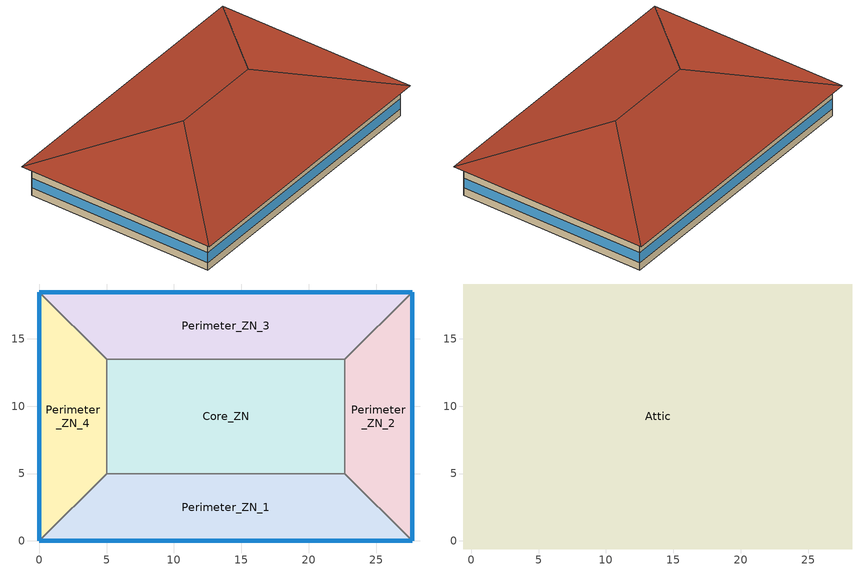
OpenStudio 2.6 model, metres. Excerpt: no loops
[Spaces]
Perimeter_ZN_1
 floor ground: 22.69,5 27.69,0 0,0 5,5 z0
 wall outside: 0,0 27.69,0 z0:3.05
 wall to Perimeter_ZN_4: 5,5 0,0 z0:3.05
 wall to Core_ZN: 22.69,5 5,5 z0:3.05
 wall to Perimeter_ZN_2: 27.69,0 22.69,5 z0:3.05
 window: 0.03,0 27.66,0 z0.76:1.78
Perimeter_ZN_2
 floor ground: 27.69,18.46 27.69,0 22.69,5 22.69,13.46 z0
 wall outside: 27.69,0 27.69,18.46 z0:3.05
 wall to Perimeter_ZN_3: 27.69,18.46 22.69,13.46 z0:3.05
 wall to Core_ZN: 22.69,13.46 22.69,5 z0:3.05
 window: 27.69,0.03 27.69,18.43 z0.76:1.78
Perimeter_ZN_3
 floor ground: 27.69,18.46 22.69,13.46 5,13.46 0,18.46 z0
 wall outside: 27.69,18.46 0,18.46 z0:3.05
 wall to Core_ZN: 5,13.46 22.69,13.46 z0:3.05
 wall to Perimeter_ZN_4: 0,18.46 5,13.46 z0:3.05
 window: 27.66,18.46 0.03,18.46 z0.76:1.78
Perimeter_ZN_4
 floor ground: 0,18.46 5,13.46 5,5 0,0 z0
 wall outside: 0,18.46 0,0 z0:3.05
 wall to Core_ZN: 5,5 5,13.46 z0:3.05
 window: 0,18.43 0,0.03 z0.76:1.78
Core_ZN
 floor ground: 22.69,13.46 22.69,5 5,5 5,13.46 z0
Attic
 floor outside: 28.29,19.06 27.69,18.46 0,18.46 -0.6,19.06 z3.05; -0.6,19.06 0,18.46 0,0 -0.6,-0.6 z3.05; 28.29,19.06 28.29,-0.6 27.69,0 27.69,18.46 z3.05; 27.69,0 28.29,-0.6 -0.6,-0.6 0,0 z3.05
 floor to Perimeter_ZN_4: 0,18.46 5,13.46 5,5 0,0 z3.05
 floor to Perimeter_ZN_1: 22.69,5 27.69,0 0,0 5,5 z3.05
 floor to Perimeter_ZN_2: 27.69,18.46 27.69,0 22.69,5 22.69,13.46 z3.05
 floor to Core_ZN: 22.69,13.46 22.69,5 5,5 5,13.46 z3.05
 floor to Perimeter_ZN_3: 27.69,18.46 22.69,13.46 5,13.46 0,18.46 z3.05
 roof outside: 18.46,9.23,6.33 28.29,-0.6,3.05 28.29,19.06,3.05; 18.46,9.23,6.33 28.29,19.06,3.05 -0.6,19.06,3.05 9.23,9.23,6.33; 9.23,9.23,6.33 -0.6,-0.6,3.05 28.29,-0.6,3.05 18.46,9.23,6.33; 9.23,9.23,6.33 -0.6,19.06,3.05 -0.6,-0.6,3.05
[Site]
Calgary Intl AP_AB_CAN: Latitude {deg}=51.114; Longitude {deg}=-114.02; Time Zone {hr}=-7; Elevation {m}=1084.1; Terrain=City
[Building]
SmallOffice-CAN_AB_Calgary.Intl.AP.718770_CWEC2016.epw created: 2018-10-30 19:09:53 +0000: North Axis {deg}=0; Default Construction Set=BTAP-Mass at hdd = 5000.0; Standards Number of Stories=1; Standards Number of Above Ground Stories=1; Standards Building Type=SmallOffice
[Site:WaterMainsTemperature]
Calculation Method=Correlation; Annual Average Outdoor Air Temperature {C}=5; Maximum Difference In Monthly Average Outdoor Air Temperatures {deltaC}=23.3
[Site:GroundTemperature:BuildingSurface]
19.527, 19.502, 19.536, 19.598, 20.002, 21.64, 22.225, 22.375, 21.449, 20.121, 19.802, 19.633
[SizingPeriod:DesignDay] Barometric Pressure {Pa}=88961; Sky Clearness=0; Rain Indicator=0; Snow Indicator=0; Day of Month=21; Daylight Saving Time Indicator=0; Humidity Indicating Type=Wetbulb; Dry-Bulb Temperature Range Modifier Type=DefaultMultipliers
Name | Maximum Dry-Bulb Temperature {C} | Daily Dry-Bulb Temperature Range {deltaC} | Humidity Indicating Conditions at Maximum Dry-Bulb | Wind Speed {m/s} | Wind Direction {deg} | Month | Day Type | Solar Model Indicator | ASHRAE Taub | ASHRAE Taud
Calgary Intl AP Ann Htg 99.6% Condns DB | -28.5 | 0 | -28.5 | 2.9 | 200 | 1 | WinterDesignDay | ASHRAEClearSky
Calgary Intl AP Ann Clg .4% Condns DB=>MWB | 28.5 | 12.1 | 16.1 | 4.5 | 160 | 7 | SummerDesignDay | ASHRAETau | 0.339 | 2.421
[Material:NoMass] Roughness=Smooth; Thermal Absorptance=0.9; Solar Absorptance=0.7
Name | Thermal Resistance {m2-K/W} | Visible Absorptance
Typical Carpet Pad | 0.21648 | 0.8
Typical Insulation 1 | 5.91238 | 0.7
Typical Insulation 2 | 4.49096 | 0.7
Typical Insulation 3 | 6.17282 | 0.7
Typical Carpet Pad 2 | 1.25503 | 0.8
Typical Carpet Pad 3 | 3.45515 | 0.8
Typical Insulation 4 | 0.454528 | 0.7
Typical Insulation 5 | 0.454545 | 0.7
[Material]
Name | Roughness | Thickness {m} | Conductivity {W/m-K} | Density {kg/m3} | Specific Heat {J/kg-K} | Thermal Absorptance | Solar Absorptance | Visible Absorptance
100mm Normalweight concrete floor | MediumSmooth | 0.1016 | 2.31 | 2322 | 832
G01 13mm gypsum board | Smooth | 0.0127 | 0.16 | 800 | 1090 | 0.9 | 0.7 | 0.5
G05 25mm wood | MediumSmooth | 0.0254 | 0.15 | 608 | 1630 | 0.9 | 0.5 | 0.5
4 in. Normalweight Concrete Floor | MediumRough | 0.1016 | 2.31 | 2322 | 832 | 0.9 | 0.7 | 0.7
1IN Stucco | Smooth | 0.0253 | 0.6918 | 1858 | 837 | 0.9 | 0.7 | 0.92
8IN CONCRETE HW RefBldg | Rough | 0.2032 | 1.311 | 2240 | 836.8 | 0.9 | 0.7 | 0.7
1/2IN Gypsum | Smooth | 0.0127 | 0.16 | 784.9 | 830 | 0.9 | 0.4 | 0.4
Metal Roof Surface; F08 Metal surface | Smooth | 0.0008 | 45.28 | 7824 | 500 | 0.9 | 0.7 | 0.7
6 in. Normalweight Concrete Floor | MediumRough | 0.1524 | 2.31 | 2322 | 832 | 0.9 | 0.7 | 0.7
[Construction]
BTAP-Int-Floor: 100mm Normalweight concrete floor, Typical Carpet Pad
BTAP-Int-Wall: G01 13mm gypsum board, G01 13mm gypsum board
BTAP-Int-Ceiling: Typical Carpet Pad, 100mm Normalweight concrete floor
BTAP-Ext-DaylightDiffuser: SimpleGlazing
BTAP-Int-Door: G05 25mm wood
BTAP-Ext-Floor-Mass:U-0.162: Typical Insulation 1, 4 in. Normalweight Concrete Floor, Typical Carpet Pad
BTAP-Ext-Wall-Mass:U-0.21: 1IN Stucco, 8IN CONCRETE HW RefBldg, Typical Insulation 2, 1/2IN Gypsum
BTAP-Ext-Roof-Metal:U-0.162: Metal Roof Surface, Typical Insulation 3
BTAP-Grnd-Floor-Mass:U-0.757: 6 in. Normalweight Concrete Floor, Typical Carpet Pad 2
BTAP-Grnd-Roof-Mass:U-0.284: 6 in. Normalweight Concrete Floor, Typical Carpet Pad 3
BTAP-Ext-Door:U-2.2: F08 Metal surface, Typical Insulation 4
BTAP-Ext-OverHeadDoor:U-2.2: Typical Insulation 5
[DefaultConstructionSet]
BTAP-Mass at hdd = 5000.0: Default Exterior Surface Constructions=BTAP-Mass at hdd = 5000.0; Default Interior Surface Constructions=Default Surface Constructions 2; Default Ground Contact Surface Constructions=BTAP-Mass at hdd = 5000.0 1; Default Exterior SubSurface Constructions=BTAP-Mass at hdd = 5000.0; Default Interior SubSurface Constructions=Default Sub Surface Constructions 2; Interior Partition Construction=BTAP-Int-Door
[DefaultSurfaceConstructions]
Name | Floor Construction | Wall Construction | Roof Ceiling Construction
Default Surface Constructions 2 | BTAP-Int-Floor | BTAP-Int-Wall | BTAP-Int-Ceiling
BTAP-Mass at hdd = 5000.0 | BTAP-Ext-Floor-Mass:U-0.162 | BTAP-Ext-Wall-Mass:U-0.21 | BTAP-Ext-Roof-Metal:U-0.162
BTAP-Mass at hdd = 5000.0 1 | BTAP-Grnd-Floor-Mass:U-0.757 | BTAP-Grnd-Roof-Mass:U-0.284 | BTAP-Grnd-Roof-Mass:U-0.284
[DefaultSubSurfaceConstructions] Fixed Window Construction=BTAP-Ext-DaylightDiffuser; Operable Window Construction=BTAP-Ext-DaylightDiffuser
Name | Door Construction | Glass Door Construction | Overhead Door Construction | Skylight Construction | Tubular Daylight Dome Construction | Tubular Daylight Diffuser Construction
Default Sub Surface Constructions 2 | BTAP-Int-Door
BTAP-Mass at hdd = 5000.0 | BTAP-Ext-Door:U-2.2 | BTAP-Ext-DaylightDiffuser | BTAP-Ext-OverHeadDoor:U-2.2 | BTAP-Ext-DaylightDiffuser | BTAP-Ext-DaylightDiffuser | BTAP-Ext-DaylightDiffuser
[WindowMaterial:SimpleGlazingSystem]
SimpleGlazing: U-Factor {W/m2-K}=2.2; Solar Heat Gain Coefficient=0.6; Visible Transmittance=0.21
[Space]
Name | Space Type | Building Story | Thermal Zone | Part of Total Floor Area
Perimeter_ZN_1 | Space Function Office - enclosed | Building Story 1 | Sp-Perimeter_ZN_1 Sys-3 Flr-1 Sch-A HPlcmt-south ZN | Yes
Attic | Space Function - undefined - | Building Story 2 | Sp-Attic Sys-0 Flr-2 Sch-- undefined - HPlcmt-core ZN | No
Perimeter_ZN_2 | Space Function Office - enclosed | Building Story 1 | Sp-Perimeter_ZN_2 Sys-3 Flr-1 Sch-A HPlcmt-east ZN | Yes
Perimeter_ZN_3 | Space Function Office - enclosed | Building Story 1 | Sp-Perimeter_ZN_3 Sys-3 Flr-1 Sch-A HPlcmt-north ZN | Yes
Perimeter_ZN_4 | Space Function Office - enclosed | Building Story 1 | Sp-Perimeter_ZN_4 Sys-3 Flr-1 Sch-A HPlcmt-west ZN | Yes
Core_ZN | Space Function Office - enclosed | Building Story 1 | Sp-Core_ZN Sys-3 Flr-1 Sch-A HPlcmt-core ZN | Yes
[BuildingStory]
Name | Nominal Z Coordinate {m}
Building Story 1 | 0
Building Story 2 | 3.05
[SpaceType] Standards Building Type=Space Function
Name | Default Schedule Set | Design Specification Outdoor Air Object | Standards Space Type
Space Function - undefined - | Space Function - undefined - Schedule Set | Space Function - undefined - Ventilation | - undefined -
Space Function Office - enclosed | Space Function Office - enclosed Schedule Set | Space Function Office - enclosed Ventilation | Office - enclosed
[DesignSpecification:OutdoorAir] Outdoor Air Flow per Person {m3/s-person}=0; Outdoor Air Flow Air Changes per Hour {1/hr}=0
Name | Outdoor Air Flow per Floor Area {m3/s-m2} | Outdoor Air Method | Outdoor Air Flow Rate {m3/s}
Space Function - undefined - Ventilation | 0
Space Function Office - enclosed Ventilation | 0.0004318 | Sum | 0
[DefaultScheduleSet] Infiltration Schedule=Always On
Name | Number of People Schedule | People Activity Level Schedule | Lighting Schedule | Electric Equipment Schedule
Space Function - undefined - Schedule Set
Space Function Office - enclosed Schedule Set | NECB-A-Occupancy | NECB-Activity | NECB-A-Lighting | NECB-A-Electric-Equipment
[ThermostatSetpoint:DualSetpoint]
Name | Heating Setpoint Temperature Schedule | Cooling Setpoint Temperature Schedule
Space Function - undefined - Thermostat 2
Space Function Office - enclosed Thermostat 6; Space Function Office - enclosed Thermostat 7; Space Function Office - enclosed Thermostat 8; Space Function Office - enclosed Thermostat 9; Space Function Office - enclosed Thermostat 10 | NECB-A-Thermostat Setpoint-Heating | NECB-A-Thermostat Setpoint-Cooling
[People:Definition]
Space Function Office - enclosed People Definition: Number of People Calculation Method=People/Area; People per Space Floor Area {person/m2}=0.0500522; Fraction Radiant=0.3
[People]
Space Function Office - enclosed People: People Definition=Space Function Office - enclosed People Definition; Space or SpaceType=Space Function Office - enclosed; Work Efficiency Schedule=Work Efficiency Schedule; Clothing Insulation Schedule=Clothing Schedule; Air Velocity Schedule=Air Velocity Schedule; Multiplier=1
[Lights:Definition]
Space Function Office - enclosed Lights Definition: Design Level Calculation Method=Watts/Area; Watts per Space Floor Area {W/m2}=11.8999; Fraction Radiant=0.5; Fraction Visible=0.2
[Lights]
Space Function Office - enclosed Lights: Lights Definition=Space Function Office - enclosed Lights Definition; Space or SpaceType=Space Function Office - enclosed; Fraction Replaceable=1
[ElectricEquipment:Definition]
Space Function Office - enclosed Elec Equip Definition: Design Level Calculation Method=Watts/Area; Watts per Space Floor Area {W/m2}=7.49994; Fraction Radiant=0.5
[ElectricEquipment]
Space Function Office - enclosed Elec Equip: Electric Equipment Definition=Space Function Office - enclosed Elec Equip Definition; Space or SpaceType=Space Function Office - enclosed
[SpaceInfiltration:DesignFlowRate] Schedule=Always On Discrete; Design Flow Rate Calculation Method=Flow/ExteriorArea; Constant Term Coefficient=0; Temperature Term Coefficient=0; Velocity Term Coefficient=0.224; Velocity Squared Term Coefficient=0
Name | Space or SpaceType | Flow per Exterior Surface Area {m3/s-m2}
Attic Infiltration | Attic | 0.000228332
Perimeter_ZN_1 Infiltration | Perimeter_ZN_1 | 0.00025
Perimeter_ZN_2 Infiltration | Perimeter_ZN_2 | 0.00025
Perimeter_ZN_3 Infiltration | Perimeter_ZN_3 | 0.00025
Perimeter_ZN_4 Infiltration | Perimeter_ZN_4 | 0.00025
[ThermalZone] Use Ideal Air Loads=No
Name | Thermostat
Sp-Attic Sys-0 Flr-2 Sch-- undefined - HPlcmt-core ZN | Space Function - undefined - Thermostat 2
Sp-Perimeter_ZN_3 Sys-3 Flr-1 Sch-A HPlcmt-north ZN | Space Function Office - enclosed Thermostat 6
Sp-Perimeter_ZN_2 Sys-3 Flr-1 Sch-A HPlcmt-east ZN | Space Function Office - enclosed Thermostat 7
Sp-Perimeter_ZN_4 Sys-3 Flr-1 Sch-A HPlcmt-west ZN | Space Function Office - enclosed Thermostat 8
Sp-Perimeter_ZN_1 Sys-3 Flr-1 Sch-A HPlcmt-south ZN | Space Function Office - enclosed Thermostat 9
Sp-Core_ZN Sys-3 Flr-1 Sch-A HPlcmt-core ZN | Space Function Office - enclosed Thermostat 10
[Sizing:Zone]
Sp-Attic Sys-0 Flr-2 Sch-- undefined - HPlcmt-core ZN: Zone Cooling Design Supply Air Temperature Input Method=SupplyAirTemperature; Zone Cooling Design Supply Air Temperature {C}=14; Zone Cooling Design Supply Air Temperature Difference {deltaC}=11.11; Zone Heating Design Supply Air Temperature Input Method=SupplyAirTemperature; Zone Heating Design Supply Air Temperature {C}=40; Zone Heating Design Supply Air Temperature Difference {deltaC}=11.11; Zone Cooling Design Supply Air Humidity Ratio {kg-H2O/kg-air}=0.0085; Zone Heating Design Supply Air Humidity Ratio {kg-H2O/kg-air}=0.008; Cooling Design Air Flow Method=DesignDay; Heating Design Air Flow Method=DesignDay; Account for Dedicated Outdoor Air System=No; Dedicated Outdoor Air System Control Strategy=NeutralSupplyAir; Dedicated Outdoor Air Low Setpoint Temperature for Design {C}=autosize; Dedicated Outdoor Air High Setpoint Temperature for Design {C}=autosize
[AvailabilityManager:NightCycle] Control Type=CycleOnAny; Thermostat Tolerance {deltaC}=1; Cycling Run Time {s}=3600
Availability Manager Night Cycle 1; Availability Manager Night Cycle 2; Availability Manager Night Cycle 3
[Schedule:Ruleset]
Always On: Default Day Schedule=Always On Default
Clothing Schedule: Default Day Schedule=Clothing Schedule Default Winter Clothes
Air Velocity Schedule: Default Day Schedule=Air Velocity Schedule Default
Work Efficiency Schedule: Default Day Schedule=Work Efficiency Schedule Default
NECB-A-Occupancy: Default Day Schedule=NECB-A-Occupancy Default
NECB-Activity: Default Day Schedule=NECB-Activity Default; Summer Design Day Schedule=NECB-Activity Summer Design Day; Winter Design Day Schedule=NECB-Activity Winter Design Day
NECB-A-Lighting: Default Day Schedule=NECB-A-Lighting Default
NECB-A-Electric-Equipment: Default Day Schedule=NECB-A-Electric-Equipment Default
NECB-A-Thermostat Setpoint-Heating: Default Day Schedule=NECB-A-Thermostat Setpoint-Heating Default
NECB-A-Thermostat Setpoint-Cooling: Default Day Schedule=NECB-A-Thermostat Setpoint-Cooling Default
[Schedule:Day]
Always On Default; Clothing Schedule Default Winter Clothes: 24, 0, 1
Clothing Schedule Summer Clothes: 24, 0, 0.5
Air Velocity Schedule Default; NECB-A-Electric-Equipment Sat Day; NECB-A-Electric-Equipment Sun|Hol Day: 24, 0, 0.2
Work Efficiency Schedule Default; NECB-A-Occupancy Sat Day; NECB-A-Occupancy Sun|Hol Day: 24, 0, 0
NECB-A-Occupancy Default; NECB-A-Occupancy Default|Wkdy Day: 7, 0, 0, 8, 0, 0.1, 9, 0, 0.7, 12, 0, 0.9, 14, 0, 0.5, 17, 0, 0.9, 18, 0, 0.7, 19, 0, 0.3, 23, 0, 0.1, 24, 0, 0
NECB-Activity Default; NECB-Activity Winter Design Day; NECB-Activity Summer Design Day: 24, 0, 130
NECB-A-Lighting Default; NECB-A-Lighting Default|Wkdy Day: 7, 0, 0.05, 8, 0, 0.3, 9, 0, 0.8, 17, 0, 0.9, 18, 0, 0.8, 19, 0, 0.5, 21, 0, 0.3, 23, 0, 0.1, 24, 0, 0.05
NECB-A-Lighting Sat Day; NECB-A-Lighting Sun|Hol Day: 24, 0, 0.05
NECB-A-Electric-Equipment Default; NECB-A-Electric-Equipment Default|Wkdy Day: 7, 0, 0.2, 8, 0, 0.3, 9, 0, 0.8, 18, 0, 0.9, 19, 0, 0.5, 21, 0, 0.3, 24, 0, 0.2
NECB-A-Thermostat Setpoint-Heating Default; NECB-A-Thermostat Setpoint-Heating Default|Wkdy Day: 6, 0, 18, 7, 0, 20, 21, 0, 22, 24, 0, 18
NECB-A-Thermostat Setpoint-Heating Sat Day; NECB-A-Thermostat Setpoint-Heating Sun|Hol Day: 24, 0, 18
NECB-A-Thermostat Setpoint-Cooling Default; NECB-A-Thermostat Setpoint-Cooling Default|Wkdy Day: 6, 0, 35, 21, 0, 24, 24, 0, 35
NECB-A-Thermostat Setpoint-Cooling Sat Day; NECB-A-Thermostat Setpoint-Cooling Sun|Hol Day: 24, 0, 35
[Schedule:Rule] Date Specification Type=DateRange; Start Day=1
Name | Schedule Ruleset | Rule Order | Day Schedule | Start Month | End Month | End Day | Apply Monday | Apply Tuesday | Apply Wednesday | Apply Thursday | Apply Friday | Apply Saturday | Apply Sunday
Schedule Rule 1 | Clothing Schedule | 0 | Clothing Schedule Summer Clothes | 5 | 9 | 30
Schedule Rule 2 | NECB-A-Occupancy | 2 | NECB-A-Occupancy Default|Wkdy Day | 1 | 12 | 31 | Yes | Yes | Yes | Yes | Yes
Schedule Rule 3 | NECB-A-Occupancy | 1 | NECB-A-Occupancy Sat Day | 1 | 12 | 31 |  |  |  |  |  | Yes
Schedule Rule 4 | NECB-A-Occupancy | 0 | NECB-A-Occupancy Sun|Hol Day | 1 | 12 | 31 |  |  |  |  |  |  | Yes
Schedule Rule 5 | NECB-A-Lighting | 2 | NECB-A-Lighting Default|Wkdy Day | 1 | 12 | 31 | Yes | Yes | Yes | Yes | Yes
Schedule Rule 6 | NECB-A-Lighting | 1 | NECB-A-Lighting Sat Day | 1 | 12 | 31 |  |  |  |  |  | Yes
Schedule Rule 7 | NECB-A-Lighting | 0 | NECB-A-Lighting Sun|Hol Day | 1 | 12 | 31 |  |  |  |  |  |  | Yes
Schedule Rule 8 | NECB-A-Electric-Equipment | 2 | NECB-A-Electric-Equipment Default|Wkdy Day | 1 | 12 | 31 | Yes | Yes | Yes | Yes | Yes
Schedule Rule 9 | NECB-A-Electric-Equipment | 1 | NECB-A-Electric-Equipment Sat Day | 1 | 12 | 31 |  |  |  |  |  | Yes
Schedule Rule 10 | NECB-A-Electric-Equipment | 0 | NECB-A-Electric-Equipment Sun|Hol Day | 1 | 12 | 31 |  |  |  |  |  |  | Yes
Schedule Rule 11 | NECB-A-Thermostat Setpoint-Heating | 2 | NECB-A-Thermostat Setpoint-Heating Default|Wkdy Day | 1 | 12 | 31 | Yes | Yes | Yes | Yes | Yes
Schedule Rule 12 | NECB-A-Thermostat Setpoint-Heating | 1 | NECB-A-Thermostat Setpoint-Heating Sat Day | 1 | 12 | 31 |  |  |  |  |  | Yes
Schedule Rule 13 | NECB-A-Thermostat Setpoint-Heating | 0 | NECB-A-Thermostat Setpoint-Heating Sun|Hol Day | 1 | 12 | 31 |  |  |  |  |  |  | Yes
Schedule Rule 14 | NECB-A-Thermostat Setpoint-Cooling | 2 | NECB-A-Thermostat Setpoint-Cooling Default|Wkdy Day | 1 | 12 | 31 | Yes | Yes | Yes | Yes | Yes
Schedule Rule 15 | NECB-A-Thermostat Setpoint-Cooling | 1 | NECB-A-Thermostat Setpoint-Cooling Sat Day | 1 | 12 | 31 |  |  |  |  |  | Yes
Schedule Rule 16 | NECB-A-Thermostat Setpoint-Cooling | 0 | NECB-A-Thermostat Setpoint-Cooling Sun|Hol Day | 1 | 12 | 31 |  |  |  |  |  |  | Yes
[Schedule:Constant]
Always On Discrete: Value=1
